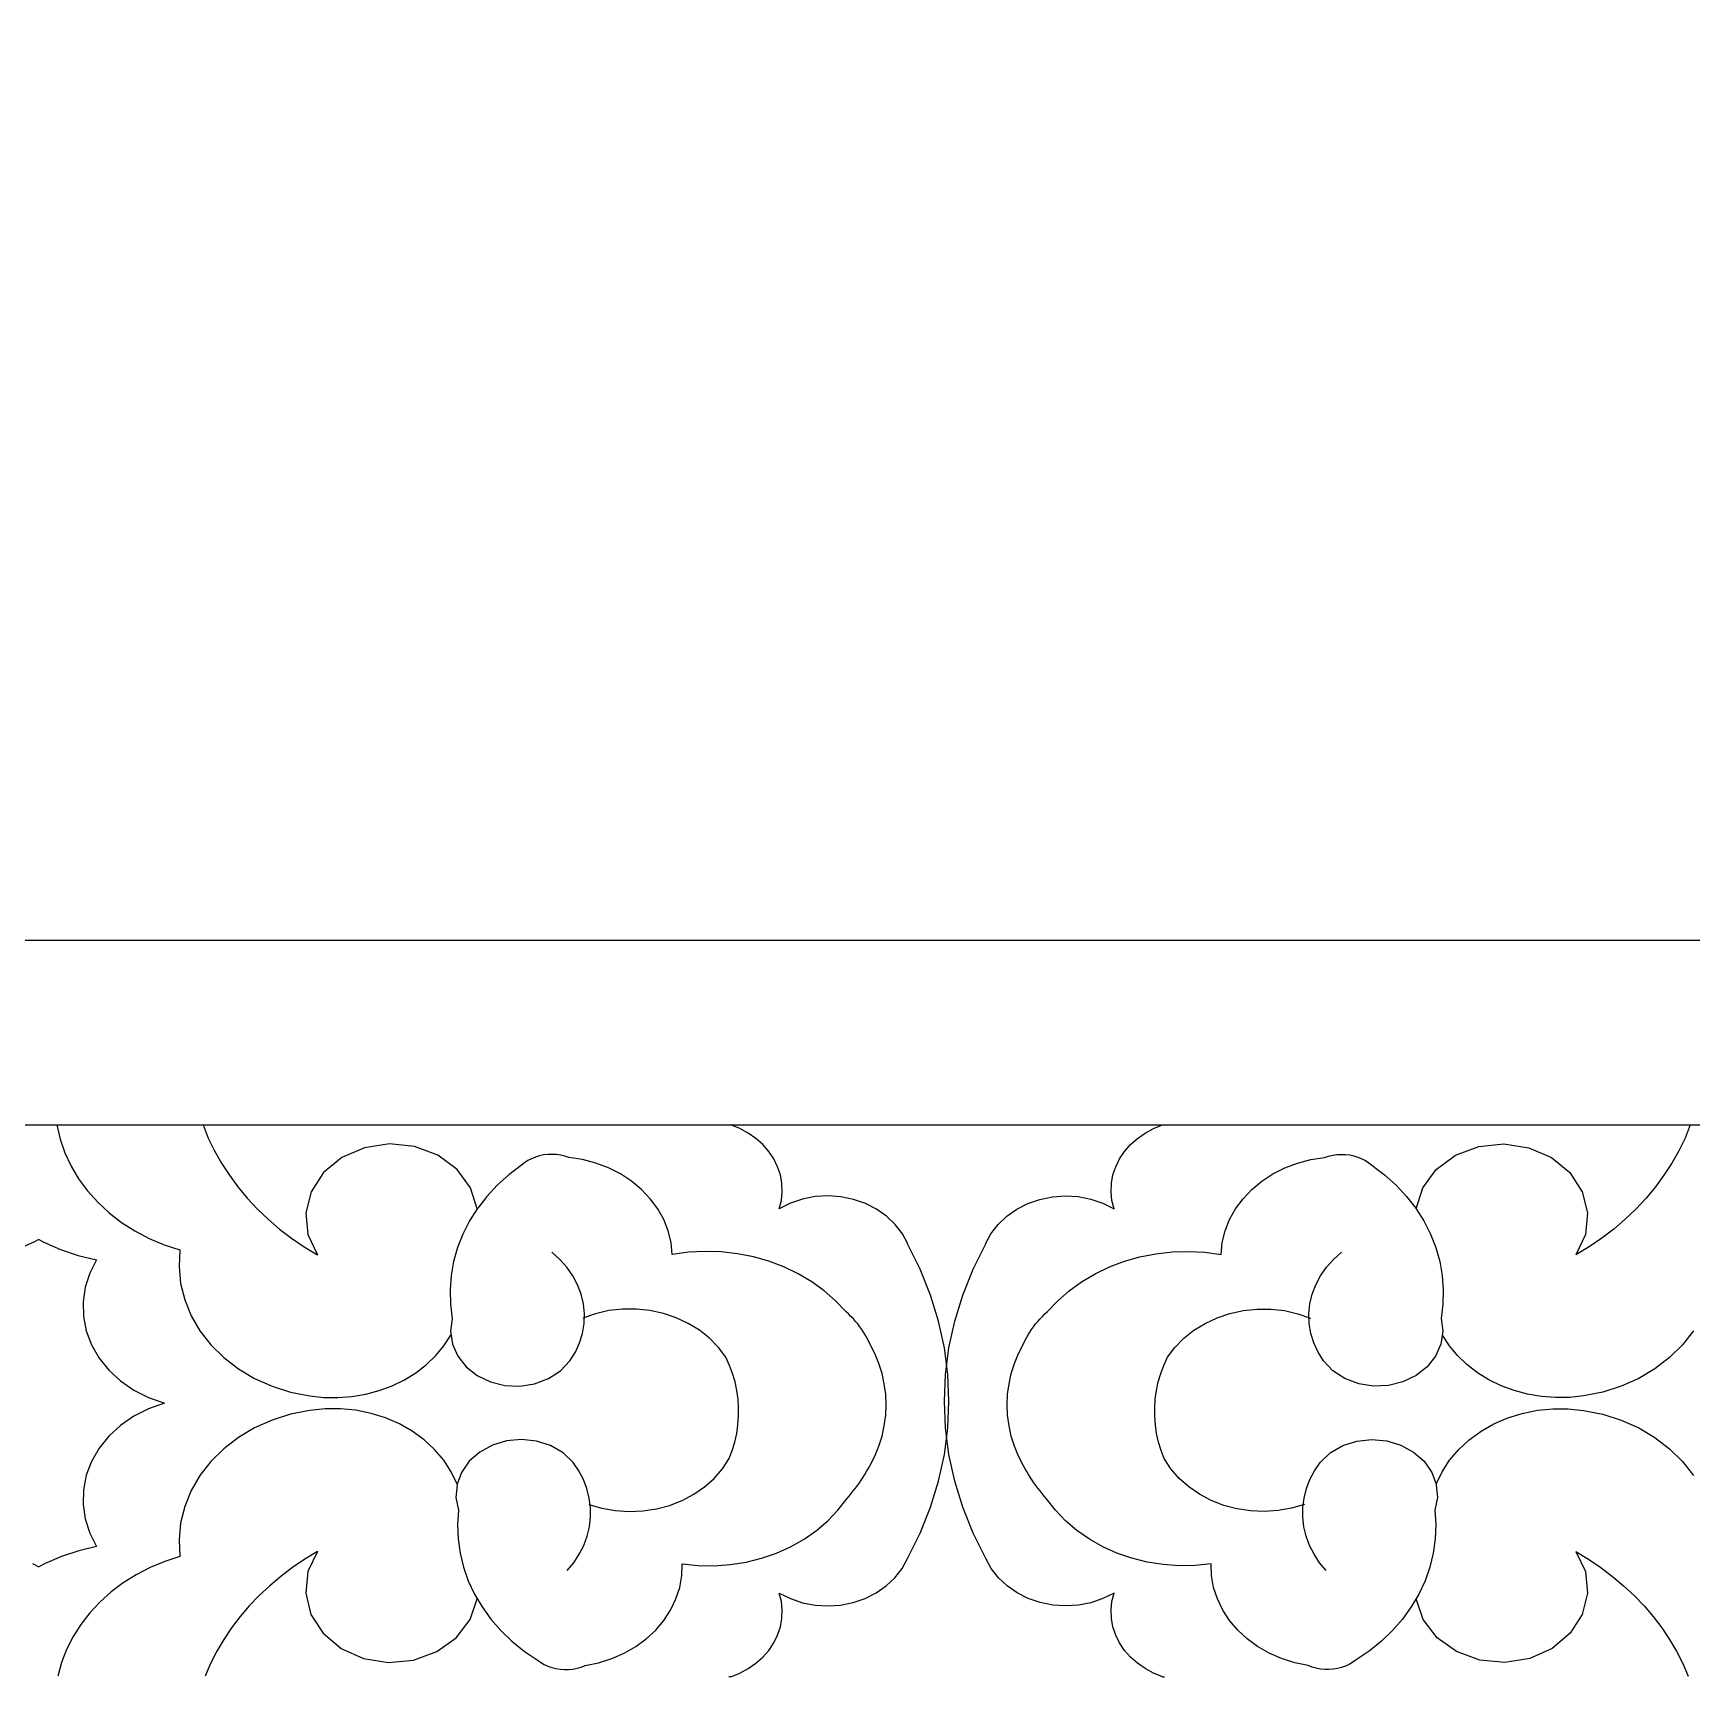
# Model space of a CAD drawing. Extents: x 1188826 to 1909461, y 608442 to 1651179.
# Drawn here: x 1664003.7 to 1664273.5, y 1032543.6 to 1032811.1 of the extents above; entities that cross this region are included whole.
import ezdxf

# ---------------------------------------------------------------- set-up
doc = ezdxf.new("R2010")
doc.units = 0
doc.header["$LTSCALE"] = 1000
doc.header["$MEASUREMENT"] = 0
doc.layers.add('窗', color=4, linetype='Continuous')
doc.layers.add('立面线', color=40, linetype='Continuous')

# ---------------------------------------------------------------- blocks, each defined once
blk = doc.blocks.new('EHYTERHT5EHTER')
at = {"layer": '窗', "ltscale": 3}
blk.add_lwpolyline([(80403.92, -228180.6), (81339.2, -228180.6), (81339.2, -229130.6), (80403.92, -229130.6)], close=True, dxfattribs=at)

msp = doc.modelspace()

# ---------------------------------------------------------------- linework, layer by layer
at = {"layer": '立面线'}
for p, q in [((1669039.81, 1032663.42), (1660727.54, 1032663.42)), ((1660758.89, 1032633.42), (1669008.6, 1032633.42)), ((1664007.58, 1032633.42), (1664008.1, 1032631.14)), ((1664031.36, 1032633.42), (1664032.22, 1032631.3)), ((1664118.67, 1032632.83), (1664117.21, 1032633.42)), ((1664120.04, 1032632.09), (1664118.67, 1032632.83)), ((1664184.59, 1032632.09), (1664185.96, 1032632.83)), ((1664185.96, 1032632.83), (1664187.42, 1032633.42)), ((1664273.27, 1032633.42), (1664272.41, 1032631.3)), ((1664008.1, 1032631.14), (1664008.88, 1032628.9)), ((1664032.22, 1032631.3), (1664033.23, 1032629.23)), ((1664061.67, 1032630.35), (1664057.6, 1032629.73)), ((1664065.77, 1032629.93), (1664061.67, 1032630.35)), ((1664121.29, 1032631.22), (1664120.04, 1032632.09)), ((1664122.42, 1032630.22), (1664121.29, 1032631.22)), ((1664123.39, 1032629.11), (1664122.42, 1032630.22)), ((1664181.24, 1032629.11), (1664182.22, 1032630.22)), ((1664182.22, 1032630.22), (1664183.34, 1032631.22)), ((1664183.34, 1032631.22), (1664184.59, 1032632.09)), ((1664238.86, 1032629.93), (1664242.96, 1032630.35)), ((1664242.96, 1032630.35), (1664247.03, 1032629.73)), ((1664272.41, 1032631.3), (1664271.4, 1032629.23)), ((1664008.88, 1032628.9), (1664009.89, 1032626.74)), ((1664033.23, 1032629.23), (1664034.37, 1032627.2)), ((1664053.92, 1032628.12), (1664050.95, 1032625.67)), ((1664057.6, 1032629.73), (1664053.92, 1032628.12)), ((1664069.55, 1032628.5), (1664065.77, 1032629.93)), ((1664072.68, 1032626.19), (1664069.55, 1032628.5)), ((1664084.2, 1032627.62), (1664083.65, 1032627.26)), ((1664084.79, 1032627.93), (1664084.2, 1032627.62)), ((1664085.42, 1032628.19), (1664084.79, 1032627.93)), ((1664086.08, 1032628.39), (1664085.42, 1032628.19)), ((1664086.75, 1032628.54), (1664086.08, 1032628.39)), ((1664087.44, 1032628.62), (1664086.75, 1032628.54)), ((1664088.14, 1032628.64), (1664087.44, 1032628.62)), ((1664088.83, 1032628.61), (1664088.14, 1032628.64)), ((1664089.52, 1032628.51), (1664088.83, 1032628.61)), ((1664090.19, 1032628.36), (1664089.52, 1032628.51)), ((1664090.84, 1032628.14), (1664090.19, 1032628.36)), ((1664093.07, 1032627.79), (1664090.84, 1032628.14)), ((1664095.23, 1032627.22), (1664093.07, 1032627.79)), ((1664124.19, 1032627.91), (1664123.39, 1032629.11)), ((1664124.82, 1032626.63), (1664124.19, 1032627.91)), ((1664179.81, 1032626.63), (1664180.44, 1032627.91)), ((1664180.44, 1032627.91), (1664181.24, 1032629.11)), ((1664209.4, 1032627.22), (1664211.56, 1032627.79)), ((1664211.56, 1032627.79), (1664213.79, 1032628.14)), ((1664213.79, 1032628.14), (1664214.44, 1032628.36)), ((1664214.44, 1032628.36), (1664215.11, 1032628.51)), ((1664215.11, 1032628.51), (1664215.8, 1032628.61)), ((1664215.8, 1032628.61), (1664216.5, 1032628.64)), ((1664216.5, 1032628.64), (1664217.19, 1032628.62)), ((1664217.19, 1032628.62), (1664217.88, 1032628.54)), ((1664217.88, 1032628.54), (1664218.56, 1032628.39)), ((1664218.56, 1032628.39), (1664219.21, 1032628.19)), ((1664219.21, 1032628.19), (1664219.84, 1032627.93)), ((1664219.84, 1032627.93), (1664220.43, 1032627.62)), ((1664220.43, 1032627.62), (1664220.99, 1032627.26)), ((1664231.96, 1032626.19), (1664235.08, 1032628.5)), ((1664235.08, 1032628.5), (1664238.86, 1032629.93)), ((1664247.03, 1032629.73), (1664250.71, 1032628.12)), ((1664250.71, 1032628.12), (1664253.68, 1032625.67)), ((1664271.4, 1032629.23), (1664270.26, 1032627.2)), ((1664009.89, 1032626.74), (1664011.12, 1032624.66)), ((1664034.37, 1032627.2), (1664035.64, 1032625.24)), ((1664035.64, 1032625.24), (1664037.04, 1032623.34)), ((1664050.95, 1032625.67), (1664048.94, 1032622.57)), ((1664074.88, 1032623.19), (1664072.68, 1032626.19)), ((1664081.1, 1032625.31), (1664079.22, 1032623.62)), ((1664083.14, 1032626.86), (1664081.1, 1032625.31)), ((1664083.65, 1032627.26), (1664083.14, 1032626.86)), ((1664097.31, 1032626.44), (1664095.23, 1032627.22)), ((1664099.25, 1032625.45), (1664097.31, 1032626.44)), ((1664101.05, 1032624.27), (1664099.25, 1032625.45)), ((1664125.27, 1032625.3), (1664124.82, 1032626.63)), ((1664125.52, 1032623.93), (1664125.27, 1032625.3)), ((1664179.11, 1032623.93), (1664179.36, 1032625.3)), ((1664179.36, 1032625.3), (1664179.81, 1032626.63)), ((1664203.58, 1032624.27), (1664205.38, 1032625.45)), ((1664205.38, 1032625.45), (1664207.33, 1032626.44)), ((1664207.33, 1032626.44), (1664209.4, 1032627.22)), ((1664220.99, 1032627.26), (1664221.49, 1032626.86)), ((1664221.49, 1032626.86), (1664223.53, 1032625.31)), ((1664223.53, 1032625.31), (1664225.41, 1032623.62)), ((1664229.75, 1032623.19), (1664231.96, 1032626.19)), ((1664253.68, 1032625.67), (1664255.69, 1032622.57)), ((1664268.99, 1032625.24), (1664267.59, 1032623.34)), ((1664270.26, 1032627.2), (1664268.99, 1032625.24)), ((1664011.12, 1032624.66), (1664012.57, 1032622.69)), ((1664012.57, 1032622.69), (1664014.23, 1032620.85)), ((1664037.04, 1032623.34), (1664038.56, 1032621.51)), ((1664048.94, 1032622.57), (1664048.08, 1032619.11)), ((1664075.97, 1032619.78), (1664074.88, 1032623.19)), ((1664079.22, 1032623.62), (1664077.53, 1032621.8)), ((1664102.68, 1032622.92), (1664101.05, 1032624.27)), ((1664104.11, 1032621.41), (1664102.68, 1032622.92)), ((1664125.43, 1032621.16), (1664125.57, 1032622.54)), ((1664125.57, 1032622.54), (1664125.52, 1032623.93)), ((1664179.06, 1032622.54), (1664179.11, 1032623.93)), ((1664179.2, 1032621.16), (1664179.06, 1032622.54)), ((1664200.53, 1032621.41), (1664201.95, 1032622.92)), ((1664201.95, 1032622.92), (1664203.58, 1032624.27)), ((1664225.41, 1032623.62), (1664227.1, 1032621.8)), ((1664228.66, 1032619.78), (1664229.75, 1032623.19)), ((1664255.69, 1032622.57), (1664256.55, 1032619.11)), ((1664267.59, 1032623.34), (1664266.07, 1032621.51)), ((1664014.23, 1032620.85), (1664016.08, 1032619.14)), ((1664038.56, 1032621.51), (1664040.2, 1032619.75)), ((1664040.2, 1032619.75), (1664041.95, 1032618.08)), ((1664075.97, 1032619.78), (1664074.72, 1032617.82)), ((1664076.03, 1032619.86), (1664075.97, 1032619.78)), ((1664077.53, 1032621.8), (1664076.03, 1032619.86)), ((1664105.32, 1032619.77), (1664104.11, 1032621.41)), ((1664106.29, 1032618.02), (1664105.32, 1032619.77)), ((1664125.09, 1032619.8), (1664125.43, 1032621.16)), ((1664126.91, 1032620.71), (1664125.09, 1032619.8)), ((1664128.87, 1032621.36), (1664126.91, 1032620.71)), ((1664130.93, 1032621.76), (1664128.87, 1032621.36)), ((1664133.02, 1032621.88), (1664130.93, 1032621.76)), ((1664135.12, 1032621.73), (1664133.02, 1032621.88)), ((1664137.17, 1032621.32), (1664135.12, 1032621.73)), ((1664139.12, 1032620.64), (1664137.17, 1032621.32)), ((1664140.92, 1032619.72), (1664139.12, 1032620.64)), ((1664142.55, 1032618.58), (1664140.92, 1032619.72)), ((1664162.08, 1032618.58), (1664163.71, 1032619.72)), ((1664163.71, 1032619.72), (1664165.51, 1032620.64)), ((1664165.51, 1032620.64), (1664167.46, 1032621.32)), ((1664167.46, 1032621.32), (1664169.51, 1032621.73)), ((1664169.51, 1032621.73), (1664171.61, 1032621.88)), ((1664171.61, 1032621.88), (1664173.71, 1032621.76)), ((1664173.71, 1032621.76), (1664175.76, 1032621.36)), ((1664175.76, 1032621.36), (1664177.72, 1032620.71)), ((1664177.72, 1032620.71), (1664179.54, 1032619.8)), ((1664179.54, 1032619.8), (1664179.2, 1032621.16)), ((1664198.34, 1032618.02), (1664199.32, 1032619.77)), ((1664199.32, 1032619.77), (1664200.53, 1032621.41)), ((1664227.1, 1032621.8), (1664228.61, 1032619.86)), ((1664228.61, 1032619.86), (1664228.66, 1032619.78)), ((1664228.66, 1032619.78), (1664229.91, 1032617.82)), ((1664264.43, 1032619.75), (1664262.68, 1032618.08)), ((1664266.07, 1032621.51), (1664264.43, 1032619.75)), ((1664016.08, 1032619.14), (1664018.11, 1032617.58)), ((1664018.11, 1032617.58), (1664020.29, 1032616.19)), ((1664041.95, 1032618.08), (1664043.81, 1032616.49)), ((1664048.08, 1032619.11), (1664048.43, 1032615.59)), ((1664074.72, 1032617.82), (1664073.63, 1032615.68)), ((1664107.02, 1032616.18), (1664106.29, 1032618.02)), ((1664143.95, 1032617.23), (1664142.55, 1032618.58)), ((1664145.11, 1032615.73), (1664143.95, 1032617.23)), ((1664159.52, 1032615.73), (1664160.68, 1032617.23)), ((1664160.68, 1032617.23), (1664162.08, 1032618.58)), ((1664197.61, 1032616.18), (1664198.34, 1032618.02)), ((1664229.91, 1032617.82), (1664231, 1032615.68)), ((1664256.55, 1032619.11), (1664256.2, 1032615.59)), ((1664262.68, 1032618.08), (1664260.82, 1032616.49)), ((1664003.84, 1032614.35), (1664001.1, 1032613.15)), ((1664004.65, 1032614.79), (1664003.84, 1032614.35)), ((1664004.65, 1032614.79), (1664005.45, 1032614.35)), ((1664005.45, 1032614.35), (1664008.2, 1032613.15)), ((1664020.29, 1032616.19), (1664022.61, 1032614.97)), ((1664022.61, 1032614.97), (1664025.05, 1032613.94)), ((1664025.05, 1032613.94), (1664027.6, 1032613.11)), ((1664043.81, 1032616.49), (1664045.77, 1032615)), ((1664045.77, 1032615), (1664047.82, 1032613.6)), ((1664048.43, 1032615.59), (1664049.97, 1032612.3)), ((1664073.63, 1032615.68), (1664072.76, 1032613.47)), ((1664107.49, 1032614.28), (1664107.02, 1032616.18)), ((1664107.69, 1032612.35), (1664107.49, 1032614.28)), ((1664145.98, 1032614.09), (1664145.11, 1032615.73)), ((1664147.99, 1032609.95), (1664145.94, 1032614.09)), ((1664156.64, 1032609.95), (1664158.69, 1032614.09)), ((1664158.65, 1032614.09), (1664159.52, 1032615.73)), ((1664196.94, 1032612.35), (1664197.14, 1032614.28)), ((1664197.14, 1032614.28), (1664197.61, 1032616.18)), ((1664231, 1032615.68), (1664231.87, 1032613.47)), ((1664256.2, 1032615.59), (1664254.66, 1032612.3)), ((1664258.86, 1032615), (1664256.81, 1032613.6)), ((1664260.82, 1032616.49), (1664258.86, 1032615)), ((1664008.2, 1032613.15), (1664011.07, 1032612.19)), ((1664011.07, 1032612.19), (1664014.05, 1032611.49)), ((1664014.05, 1032611.49), (1664012.92, 1032609.31)), ((1664027.6, 1032613.11), (1664027.46, 1032610.38)), ((1664047.82, 1032613.6), (1664049.97, 1032612.3)), ((1664072.76, 1032613.47), (1664072.12, 1032611.21)), ((1664089.39, 1032611.56), (1664088.09, 1032612.72)), ((1664090.53, 1032610.28), (1664089.39, 1032611.56)), ((1664110.32, 1032612.7), (1664107.69, 1032612.35)), ((1664112.98, 1032612.84), (1664110.32, 1032612.7)), ((1664115.64, 1032612.76), (1664112.98, 1032612.84)), ((1664118.28, 1032612.47), (1664115.64, 1032612.76)), ((1664120.88, 1032611.96), (1664118.28, 1032612.47)), ((1664123.41, 1032611.25), (1664120.88, 1032611.96)), ((1664125.84, 1032610.33), (1664123.41, 1032611.25)), ((1664178.79, 1032610.33), (1664181.22, 1032611.25)), ((1664181.22, 1032611.25), (1664183.75, 1032611.96)), ((1664183.75, 1032611.96), (1664186.35, 1032612.47)), ((1664186.35, 1032612.47), (1664188.99, 1032612.76)), ((1664188.99, 1032612.76), (1664191.65, 1032612.84)), ((1664191.65, 1032612.84), (1664194.31, 1032612.7)), ((1664194.31, 1032612.7), (1664196.94, 1032612.35)), ((1664214.1, 1032610.28), (1664215.24, 1032611.56)), ((1664215.24, 1032611.56), (1664216.54, 1032612.72)), ((1664231.87, 1032613.47), (1664232.51, 1032611.21)), ((1664256.81, 1032613.6), (1664254.66, 1032612.3)), ((1664012.92, 1032609.31), (1664012.18, 1032607.01)), ((1664027.46, 1032610.38), (1664027.72, 1032607.64)), ((1664071.71, 1032608.91), (1664071.54, 1032606.58)), ((1664072.12, 1032611.21), (1664071.71, 1032608.91)), ((1664091.5, 1032608.9), (1664090.53, 1032610.28)), ((1664092.28, 1032607.43), (1664091.5, 1032608.9)), ((1664128.17, 1032609.22), (1664125.84, 1032610.33)), ((1664130.36, 1032607.92), (1664128.17, 1032609.22)), ((1664149.67, 1032605.75), (1664147.99, 1032609.95)), ((1664154.96, 1032605.75), (1664156.64, 1032609.95)), ((1664174.27, 1032607.92), (1664176.46, 1032609.22)), ((1664176.46, 1032609.22), (1664178.79, 1032610.33)), ((1664212.36, 1032607.43), (1664213.13, 1032608.9)), ((1664213.13, 1032608.9), (1664214.1, 1032610.28)), ((1664232.51, 1032611.21), (1664232.92, 1032608.91)), ((1664232.92, 1032608.91), (1664233.1, 1032606.58)), ((1664012.18, 1032607.01), (1664011.84, 1032604.64)), ((1664027.72, 1032607.64), (1664028.39, 1032604.96)), ((1664071.54, 1032606.58), (1664071.6, 1032604.25)), ((1664092.85, 1032605.9), (1664092.28, 1032607.43)), ((1664093.22, 1032604.32), (1664092.85, 1032605.9)), ((1664132.4, 1032606.46), (1664130.36, 1032607.92)), ((1664134.26, 1032604.83), (1664132.4, 1032606.46)), ((1664170.37, 1032604.83), (1664172.23, 1032606.46)), ((1664172.23, 1032606.46), (1664174.27, 1032607.92)), ((1664211.41, 1032604.32), (1664211.78, 1032605.9)), ((1664211.78, 1032605.9), (1664212.36, 1032607.43)), ((1664233.1, 1032606.58), (1664233.03, 1032604.25)), ((1664011.84, 1032604.64), (1664011.9, 1032602.25)), ((1664028.39, 1032604.96), (1664029.44, 1032602.37)), ((1664071.6, 1032604.25), (1664071.89, 1032601.94)), ((1664093.38, 1032602.72), (1664093.22, 1032604.32)), ((1664097.37, 1032603.21), (1664095.2, 1032602.72)), ((1664099.59, 1032603.46), (1664097.37, 1032603.21)), ((1664101.84, 1032603.46), (1664099.59, 1032603.46)), ((1664104.06, 1032603.23), (1664101.84, 1032603.46)), ((1664106.24, 1032602.76), (1664104.06, 1032603.23)), ((1664135.94, 1032603.06), (1664134.26, 1032604.83)), ((1664150.99, 1032601.48), (1664149.67, 1032605.75)), ((1664153.64, 1032601.48), (1664154.96, 1032605.75)), ((1664168.69, 1032603.06), (1664170.37, 1032604.83)), ((1664198.4, 1032602.76), (1664200.57, 1032603.23)), ((1664200.57, 1032603.23), (1664202.8, 1032603.46)), ((1664202.8, 1032603.46), (1664205.04, 1032603.46)), ((1664205.04, 1032603.46), (1664207.26, 1032603.21)), ((1664207.26, 1032603.21), (1664209.43, 1032602.72)), ((1664211.25, 1032602.72), (1664211.41, 1032604.32)), ((1664233.03, 1032604.25), (1664232.74, 1032601.94)), ((1664011.9, 1032602.25), (1664012.36, 1032599.9)), ((1664029.44, 1032602.37), (1664030.86, 1032599.92)), ((1664071.89, 1032601.94), (1664071.63, 1032599.85)), ((1664093.07, 1032599.51), (1664093.33, 1032601.11)), ((1664095.2, 1032602.72), (1664093.12, 1032602.01)), ((1664093.33, 1032601.11), (1664093.38, 1032602.72)), ((1664108.32, 1032602.06), (1664106.24, 1032602.76)), ((1664110.29, 1032601.14), (1664108.32, 1032602.06)), ((1664112.11, 1032600.02), (1664110.29, 1032601.14)), ((1664136.36, 1032602.68), (1664135.94, 1032603.06)), ((1664136.75, 1032602.28), (1664136.36, 1032602.68)), ((1664137.14, 1032601.88), (1664136.75, 1032602.28)), ((1664137.5, 1032601.46), (1664137.14, 1032601.88)), ((1664137.85, 1032601.04), (1664137.5, 1032601.46)), ((1664138.19, 1032600.6), (1664137.85, 1032601.04)), ((1664138.5, 1032600.16), (1664138.19, 1032600.6)), ((1664151.94, 1032597.17), (1664150.99, 1032601.48)), ((1664152.69, 1032597.17), (1664153.64, 1032601.48)), ((1664166.13, 1032600.16), (1664166.45, 1032600.6)), ((1664166.45, 1032600.6), (1664166.78, 1032601.04)), ((1664166.78, 1032601.04), (1664167.13, 1032601.46)), ((1664167.13, 1032601.46), (1664167.5, 1032601.88)), ((1664167.5, 1032601.88), (1664167.88, 1032602.28)), ((1664167.88, 1032602.28), (1664168.28, 1032602.68)), ((1664168.28, 1032602.68), (1664168.69, 1032603.06)), ((1664192.52, 1032600.02), (1664194.34, 1032601.14)), ((1664194.34, 1032601.14), (1664196.31, 1032602.06)), ((1664196.31, 1032602.06), (1664198.4, 1032602.76)), ((1664209.43, 1032602.72), (1664211.51, 1032602.01)), ((1664211.3, 1032601.11), (1664211.25, 1032602.72)), ((1664211.56, 1032599.51), (1664211.3, 1032601.11)), ((1664232.74, 1032601.94), (1664233, 1032599.85)), ((1664012.36, 1032599.9), (1664013.22, 1032597.63)), ((1664030.86, 1032599.92), (1664032.64, 1032597.64)), ((1664070.54, 1032597.51), (1664071.66, 1032599.22)), ((1664071.63, 1032599.85), (1664071.94, 1032597.77)), ((1664071.94, 1032597.77), (1664072.8, 1032595.81)), ((1664091.92, 1032596.45), (1664092.59, 1032597.96)), ((1664092.59, 1032597.96), (1664093.07, 1032599.51)), ((1664113.76, 1032598.72), (1664112.11, 1032600.02)), ((1664115.19, 1032597.24), (1664113.76, 1032598.72)), ((1664138.8, 1032599.71), (1664138.5, 1032600.16)), ((1664139.08, 1032599.25), (1664138.8, 1032599.71)), ((1664139.35, 1032598.78), (1664139.08, 1032599.25)), ((1664139.59, 1032598.3), (1664139.35, 1032598.78)), ((1664139.82, 1032597.82), (1664139.59, 1032598.3)), ((1664140.62, 1032596.25), (1664139.82, 1032597.82)), ((1664164.01, 1032596.25), (1664164.81, 1032597.82)), ((1664164.81, 1032597.82), (1664165.04, 1032598.3)), ((1664165.04, 1032598.3), (1664165.28, 1032598.78)), ((1664165.28, 1032598.78), (1664165.55, 1032599.25)), ((1664165.55, 1032599.25), (1664165.83, 1032599.71)), ((1664165.83, 1032599.71), (1664166.13, 1032600.16)), ((1664189.44, 1032597.24), (1664190.87, 1032598.72)), ((1664190.87, 1032598.72), (1664192.52, 1032600.02)), ((1664212.04, 1032597.96), (1664211.56, 1032599.51)), ((1664212.72, 1032596.45), (1664212.04, 1032597.96)), ((1664232.69, 1032597.77), (1664231.83, 1032595.81)), ((1664233, 1032599.85), (1664232.69, 1032597.77)), ((1664234.09, 1032597.51), (1664232.97, 1032599.22)), ((1664273.77, 1032599.92), (1664271.99, 1032597.64)), ((1664013.22, 1032597.63), (1664014.45, 1032595.49)), ((1664014.45, 1032595.49), (1664016.03, 1032593.52)), ((1664032.64, 1032597.64), (1664034.73, 1032595.57)), ((1664034.73, 1032595.57), (1664037.11, 1032593.74)), ((1664067.68, 1032594.44), (1664069.2, 1032595.91)), ((1664069.2, 1032595.91), (1664070.54, 1032597.51)), ((1664072.8, 1032595.81), (1664074.16, 1032594.07)), ((1664091.04, 1032595.03), (1664091.92, 1032596.45)), ((1664116.41, 1032595.63), (1664115.19, 1032597.24)), ((1664117, 1032594.31), (1664116.41, 1032595.63)), ((1664141.28, 1032594.63), (1664140.62, 1032596.25)), ((1664152.5, 1032592.83), (1664151.94, 1032597.17)), ((1664152.13, 1032592.83), (1664152.69, 1032597.17)), ((1664163.35, 1032594.63), (1664164.01, 1032596.25)), ((1664187.63, 1032594.31), (1664188.22, 1032595.63)), ((1664188.22, 1032595.63), (1664189.44, 1032597.24)), ((1664213.59, 1032595.03), (1664212.72, 1032596.45)), ((1664231.83, 1032595.81), (1664230.47, 1032594.07)), ((1664235.43, 1032595.91), (1664234.09, 1032597.51)), ((1664236.95, 1032594.44), (1664235.43, 1032595.91)), ((1664269.9, 1032595.57), (1664267.52, 1032593.74)), ((1664271.99, 1032597.64), (1664269.9, 1032595.57)), ((1664016.03, 1032593.52), (1664017.92, 1032591.77)), ((1664037.11, 1032593.74), (1664039.75, 1032592.18)), ((1664064.11, 1032591.97), (1664065.97, 1032593.12)), ((1664065.97, 1032593.12), (1664067.68, 1032594.44)), ((1664074.16, 1032594.07), (1664075.96, 1032592.64)), ((1664075.96, 1032592.64), (1664078.09, 1032591.61)), ((1664087.53, 1032592.15), (1664089.48, 1032593.41)), ((1664089.48, 1032593.41), (1664091.04, 1032595.03)), ((1664117.49, 1032592.97), (1664117, 1032594.31)), ((1664117.89, 1032591.61), (1664117.49, 1032592.97)), ((1664141.8, 1032592.98), (1664141.28, 1032594.63)), ((1664142.17, 1032591.3), (1664141.8, 1032592.98)), ((1664151.94, 1032588.48), (1664152.13, 1032592.83)), ((1664152.69, 1032588.48), (1664152.5, 1032592.83)), ((1664162.46, 1032591.3), (1664162.83, 1032592.98)), ((1664162.83, 1032592.98), (1664163.35, 1032594.63)), ((1664186.74, 1032591.61), (1664187.14, 1032592.97)), ((1664187.14, 1032592.97), (1664187.63, 1032594.31)), ((1664215.15, 1032593.41), (1664213.59, 1032595.03)), ((1664217.1, 1032592.15), (1664215.15, 1032593.41)), ((1664228.67, 1032592.64), (1664226.54, 1032591.61)), ((1664230.47, 1032594.07), (1664228.67, 1032592.64)), ((1664238.66, 1032593.12), (1664236.95, 1032594.44)), ((1664240.52, 1032591.97), (1664238.66, 1032593.12)), ((1664267.52, 1032593.74), (1664264.89, 1032592.18)), ((1664017.92, 1032591.77), (1664020.09, 1032590.27)), ((1664020.09, 1032590.27), (1664022.49, 1032589.06)), ((1664039.75, 1032592.18), (1664042.58, 1032590.91)), ((1664042.58, 1032590.91), (1664045.59, 1032589.96)), ((1664045.59, 1032589.96), (1664048.71, 1032589.35)), ((1664057.82, 1032589.61), (1664060.01, 1032590.2)), ((1664060.01, 1032590.2), (1664062.12, 1032590.99)), ((1664062.12, 1032590.99), (1664064.11, 1032591.97)), ((1664078.09, 1032591.61), (1664080.44, 1032591.02)), ((1664080.44, 1032591.02), (1664082.88, 1032590.92)), ((1664082.88, 1032590.92), (1664085.29, 1032591.3)), ((1664085.29, 1032591.3), (1664087.53, 1032592.15)), ((1664118.18, 1032590.22), (1664117.89, 1032591.61)), ((1664118.38, 1032588.83), (1664118.18, 1032590.22)), ((1664142.4, 1032589.6), (1664142.17, 1032591.3)), ((1664162.23, 1032589.6), (1664162.46, 1032591.3)), ((1664186.25, 1032588.83), (1664186.45, 1032590.22)), ((1664186.45, 1032590.22), (1664186.74, 1032591.61)), ((1664219.34, 1032591.3), (1664217.1, 1032592.15)), ((1664221.75, 1032590.92), (1664219.34, 1032591.3)), ((1664224.19, 1032591.02), (1664221.75, 1032590.92)), ((1664226.54, 1032591.61), (1664224.19, 1032591.02)), ((1664242.51, 1032590.99), (1664240.52, 1032591.97)), ((1664244.62, 1032590.2), (1664242.51, 1032590.99)), ((1664246.81, 1032589.61), (1664244.62, 1032590.2)), ((1664259.04, 1032589.96), (1664255.92, 1032589.35)), ((1664262.05, 1032590.91), (1664259.04, 1032589.96)), ((1664264.89, 1032592.18), (1664262.05, 1032590.91)), ((1664022.49, 1032587.26), (1664020.09, 1032586.04)), ((1664022.49, 1032589.06), (1664025.07, 1032588.16)), ((1664025.07, 1032588.16), (1664022.49, 1032587.26)), ((1664048.71, 1032586.97), (1664045.59, 1032586.35)), ((1664048.71, 1032589.35), (1664050.98, 1032589.1)), ((1664051.21, 1032587.23), (1664048.71, 1032586.97)), ((1664050.98, 1032589.1), (1664053.28, 1032589.06)), ((1664053.73, 1032587.24), (1664051.21, 1032587.23)), ((1664053.28, 1032589.06), (1664055.57, 1032589.23)), ((1664056.23, 1032587), (1664053.73, 1032587.24)), ((1664055.57, 1032589.23), (1664057.82, 1032589.61)), ((1664058.68, 1032586.5), (1664056.23, 1032587)), ((1664118.48, 1032587.42), (1664118.38, 1032588.83)), ((1664118.47, 1032586.02), (1664118.48, 1032587.42)), ((1664142.47, 1032587.89), (1664142.4, 1032589.6)), ((1664142.4, 1032586.18), (1664142.47, 1032587.89)), ((1664152.13, 1032584.12), (1664151.94, 1032588.48)), ((1664152.5, 1032584.12), (1664152.69, 1032588.48)), ((1664162.16, 1032587.89), (1664162.23, 1032589.6)), ((1664162.23, 1032586.18), (1664162.16, 1032587.89)), ((1664186.15, 1032587.42), (1664186.25, 1032588.83)), ((1664186.16, 1032586.02), (1664186.15, 1032587.42)), ((1664245.95, 1032586.5), (1664248.4, 1032587)), ((1664249.06, 1032589.23), (1664246.81, 1032589.61)), ((1664248.4, 1032587), (1664250.9, 1032587.24)), ((1664251.35, 1032589.06), (1664249.06, 1032589.23)), ((1664250.9, 1032587.24), (1664253.42, 1032587.23)), ((1664253.65, 1032589.1), (1664251.35, 1032589.06)), ((1664253.42, 1032587.23), (1664255.92, 1032586.97)), ((1664255.92, 1032589.35), (1664253.65, 1032589.1)), ((1664255.92, 1032586.97), (1664259.04, 1032586.35)), ((1664017.92, 1032584.55), (1664016.03, 1032582.8)), ((1664020.09, 1032586.04), (1664017.92, 1032584.55)), ((1664042.58, 1032585.4), (1664039.75, 1032584.14)), ((1664045.59, 1032586.35), (1664042.58, 1032585.4)), ((1664061.05, 1032585.76), (1664058.68, 1032586.5)), ((1664063.3, 1032584.78), (1664061.05, 1032585.76)), ((1664065.39, 1032583.58), (1664063.3, 1032584.78)), ((1664118.16, 1032583.22), (1664118.36, 1032584.61)), ((1664118.36, 1032584.61), (1664118.47, 1032586.02)), ((1664141.8, 1032582.8), (1664142.17, 1032584.48)), ((1664142.17, 1032584.48), (1664142.4, 1032586.18)), ((1664162.46, 1032584.48), (1664162.23, 1032586.18)), ((1664162.83, 1032582.8), (1664162.46, 1032584.48)), ((1664186.27, 1032584.61), (1664186.16, 1032586.02)), ((1664186.47, 1032583.22), (1664186.27, 1032584.61)), ((1664239.24, 1032583.58), (1664241.34, 1032584.78)), ((1664241.34, 1032584.78), (1664243.58, 1032585.76)), ((1664243.58, 1032585.76), (1664245.95, 1032586.5)), ((1664259.04, 1032586.35), (1664262.05, 1032585.4)), ((1664262.05, 1032585.4), (1664264.89, 1032584.14)), ((1664016.03, 1032582.8), (1664014.45, 1032580.83)), ((1664037.11, 1032582.58), (1664034.73, 1032580.75)), ((1664039.75, 1032584.14), (1664037.11, 1032582.58)), ((1664067.31, 1032582.18), (1664065.39, 1032583.58)), ((1664069.02, 1032580.6), (1664067.31, 1032582.18)), ((1664080.73, 1032582.03), (1664078.42, 1032581.34)), ((1664083.16, 1032582.25), (1664080.73, 1032582.03)), ((1664085.59, 1032581.98), (1664083.16, 1032582.25)), ((1664087.88, 1032581.25), (1664085.59, 1032581.98)), ((1664117.44, 1032580.47), (1664117.85, 1032581.83)), ((1664117.85, 1032581.83), (1664118.16, 1032583.22)), ((1664141.28, 1032581.14), (1664141.8, 1032582.8)), ((1664151.94, 1032579.78), (1664152.5, 1032584.12)), ((1664152.69, 1032579.78), (1664152.13, 1032584.12)), ((1664163.35, 1032581.14), (1664162.83, 1032582.8)), ((1664186.78, 1032581.83), (1664186.47, 1032583.22)), ((1664187.19, 1032580.47), (1664186.78, 1032581.83)), ((1664216.75, 1032581.25), (1664219.04, 1032581.98)), ((1664219.04, 1032581.98), (1664221.47, 1032582.25)), ((1664221.47, 1032582.25), (1664223.9, 1032582.03)), ((1664223.9, 1032582.03), (1664226.21, 1032581.34)), ((1664235.61, 1032580.6), (1664237.32, 1032582.18)), ((1664237.32, 1032582.18), (1664239.24, 1032583.58)), ((1664264.89, 1032584.14), (1664267.52, 1032582.58)), ((1664267.52, 1032582.58), (1664269.9, 1032580.75)), ((1664014.45, 1032580.83), (1664013.22, 1032578.69)), ((1664034.73, 1032580.75), (1664032.64, 1032578.68)), ((1664070.5, 1032578.86), (1664069.02, 1032580.6)), ((1664071.73, 1032576.97), (1664070.5, 1032578.86)), ((1664076.36, 1032580.21), (1664074.66, 1032578.7)), ((1664078.42, 1032581.34), (1664076.36, 1032580.21)), ((1664089.91, 1032580.07), (1664087.88, 1032581.25)), ((1664091.58, 1032578.53), (1664089.91, 1032580.07)), ((1664115.83, 1032577.46), (1664116.94, 1032579.13)), ((1664116.94, 1032579.13), (1664117.44, 1032580.47)), ((1664139.82, 1032577.96), (1664140.62, 1032579.53)), ((1664140.62, 1032579.53), (1664141.28, 1032581.14)), ((1664150.99, 1032575.48), (1664151.94, 1032579.78)), ((1664153.64, 1032575.48), (1664152.69, 1032579.78)), ((1664164.01, 1032579.53), (1664163.35, 1032581.14)), ((1664164.81, 1032577.96), (1664164.01, 1032579.53)), ((1664187.69, 1032579.13), (1664187.19, 1032580.47)), ((1664188.8, 1032577.46), (1664187.69, 1032579.13)), ((1664213.06, 1032578.53), (1664214.72, 1032580.07)), ((1664214.72, 1032580.07), (1664216.75, 1032581.25)), ((1664226.21, 1032581.34), (1664228.27, 1032580.21)), ((1664228.27, 1032580.21), (1664229.98, 1032578.7)), ((1664232.9, 1032576.97), (1664234.13, 1032578.86)), ((1664234.13, 1032578.86), (1664235.61, 1032580.6)), ((1664269.9, 1032580.75), (1664271.99, 1032578.68)), ((1664012.36, 1032576.42), (1664011.9, 1032574.06)), ((1664013.22, 1032578.69), (1664012.36, 1032576.42)), ((1664030.86, 1032576.4), (1664029.44, 1032573.94)), ((1664032.64, 1032578.68), (1664030.86, 1032576.4)), ((1664072.69, 1032574.98), (1664071.73, 1032576.97)), ((1664073.41, 1032576.89), (1664072.69, 1032574.98)), ((1664074.66, 1032578.7), (1664073.41, 1032576.89)), ((1664092.48, 1032577.17), (1664091.58, 1032578.53)), ((1664093.23, 1032575.74), (1664092.48, 1032577.17)), ((1664114.49, 1032575.92), (1664115.83, 1032577.46)), ((1664138.71, 1032576.1), (1664139, 1032576.56)), ((1664139, 1032576.56), (1664139.28, 1032577.02)), ((1664139.28, 1032577.02), (1664139.56, 1032577.49)), ((1664139.56, 1032577.49), (1664139.82, 1032577.96)), ((1664165.07, 1032577.49), (1664164.81, 1032577.96)), ((1664165.35, 1032577.02), (1664165.07, 1032577.49)), ((1664165.63, 1032576.56), (1664165.35, 1032577.02)), ((1664165.92, 1032576.1), (1664165.63, 1032576.56)), ((1664190.14, 1032575.92), (1664188.8, 1032577.46)), ((1664211.41, 1032575.74), (1664212.15, 1032577.17)), ((1664212.15, 1032577.17), (1664213.06, 1032578.53)), ((1664229.98, 1032578.7), (1664231.23, 1032576.89)), ((1664231.23, 1032576.89), (1664231.94, 1032574.98)), ((1664231.94, 1032574.98), (1664232.9, 1032576.97)), ((1664271.99, 1032578.68), (1664273.77, 1032576.4)), ((1664011.9, 1032574.06), (1664011.84, 1032571.68)), ((1664029.44, 1032573.94), (1664028.39, 1032571.35)), ((1664072.67, 1032574.89), (1664072.5, 1032572.8)), ((1664072.69, 1032574.98), (1664072.67, 1032574.89)), ((1664093.79, 1032574.25), (1664093.23, 1032575.74)), ((1664094.17, 1032572.72), (1664093.79, 1032574.25)), ((1664111.19, 1032573.33), (1664112.93, 1032574.54)), ((1664112.93, 1032574.54), (1664114.49, 1032575.92)), ((1664136.79, 1032573.44), (1664137.13, 1032573.87)), ((1664137.13, 1032573.87), (1664137.46, 1032574.31)), ((1664137.46, 1032574.31), (1664137.79, 1032574.75)), ((1664137.79, 1032574.75), (1664138.11, 1032575.2)), ((1664138.11, 1032575.2), (1664138.41, 1032575.65)), ((1664138.41, 1032575.65), (1664138.71, 1032576.1)), ((1664149.67, 1032571.21), (1664150.99, 1032575.48)), ((1664154.96, 1032571.21), (1664153.64, 1032575.48)), ((1664166.22, 1032575.65), (1664165.92, 1032576.1)), ((1664166.52, 1032575.2), (1664166.22, 1032575.65)), ((1664166.84, 1032574.75), (1664166.52, 1032575.2)), ((1664167.17, 1032574.31), (1664166.84, 1032574.75)), ((1664167.5, 1032573.87), (1664167.17, 1032574.31)), ((1664167.84, 1032573.44), (1664167.5, 1032573.87)), ((1664191.7, 1032574.54), (1664190.14, 1032575.92)), ((1664193.44, 1032573.33), (1664191.7, 1032574.54)), ((1664210.46, 1032572.72), (1664210.84, 1032574.25)), ((1664210.84, 1032574.25), (1664211.41, 1032575.74)), ((1664231.94, 1032574.98), (1664231.96, 1032574.89)), ((1664231.96, 1032574.89), (1664232.13, 1032572.8)), ((1664011.84, 1032571.68), (1664012.18, 1032569.31)), ((1664028.39, 1032571.35), (1664027.72, 1032568.67)), ((1664072.5, 1032572.8), (1664072.9, 1032570.73)), ((1664094.09, 1032571.66), (1664096.22, 1032571.05)), ((1664094.37, 1032571.16), (1664094.17, 1032572.72)), ((1664094.38, 1032569.6), (1664094.37, 1032571.16)), ((1664096.22, 1032571.05), (1664098.42, 1032570.67)), ((1664102.89, 1032570.62), (1664105.1, 1032570.96)), ((1664105.1, 1032570.96), (1664107.24, 1032571.53)), ((1664107.24, 1032571.53), (1664109.28, 1032572.33)), ((1664109.28, 1032572.33), (1664111.19, 1032573.33)), ((1664134.63, 1032570.73), (1664136.08, 1032572.59)), ((1664136.08, 1032572.59), (1664136.44, 1032573.01)), ((1664136.44, 1032573.01), (1664136.79, 1032573.44)), ((1664147.99, 1032567), (1664149.67, 1032571.21)), ((1664156.64, 1032567), (1664154.96, 1032571.21)), ((1664168.2, 1032573.01), (1664167.84, 1032573.44)), ((1664168.55, 1032572.59), (1664168.2, 1032573.01)), ((1664170, 1032570.73), (1664168.55, 1032572.59)), ((1664195.35, 1032572.33), (1664193.44, 1032573.33)), ((1664197.39, 1032571.53), (1664195.35, 1032572.33)), ((1664199.53, 1032570.96), (1664197.39, 1032571.53)), ((1664201.74, 1032570.62), (1664199.53, 1032570.96)), ((1664208.41, 1032571.05), (1664206.21, 1032570.67)), ((1664210.54, 1032571.66), (1664208.41, 1032571.05)), ((1664210.25, 1032569.6), (1664210.26, 1032571.16)), ((1664210.26, 1032571.16), (1664210.46, 1032572.72)), ((1664232.13, 1032572.8), (1664231.73, 1032570.73)), ((1664012.18, 1032569.31), (1664012.92, 1032567.01)), ((1664027.72, 1032568.67), (1664027.46, 1032565.94)), ((1664072.9, 1032570.73), (1664072.75, 1032568.41)), ((1664072.75, 1032568.41), (1664072.84, 1032566.08)), ((1664094.2, 1032568.04), (1664094.38, 1032569.6)), ((1664098.42, 1032570.67), (1664100.65, 1032570.52)), ((1664100.65, 1032570.52), (1664102.89, 1032570.62)), ((1664131.13, 1032567.42), (1664132.98, 1032569)), ((1664132.98, 1032569), (1664134.63, 1032570.73)), ((1664171.65, 1032569), (1664170, 1032570.73)), ((1664173.5, 1032567.42), (1664171.65, 1032569)), ((1664203.98, 1032570.52), (1664201.74, 1032570.62)), ((1664206.21, 1032570.67), (1664203.98, 1032570.52)), ((1664210.43, 1032568.04), (1664210.25, 1032569.6)), ((1664231.73, 1032570.73), (1664231.88, 1032568.41)), ((1664231.88, 1032568.41), (1664231.79, 1032566.08)), ((1664012.92, 1032567.01), (1664014.05, 1032564.82)), ((1664027.46, 1032565.94), (1664027.6, 1032563.2)), ((1664072.84, 1032566.08), (1664073.16, 1032563.77)), ((1664093.29, 1032565.01), (1664093.83, 1032566.5)), ((1664093.83, 1032566.5), (1664094.2, 1032568.04)), ((1664126.93, 1032564.78), (1664129.11, 1032566.01)), ((1664129.11, 1032566.01), (1664131.13, 1032567.42)), ((1664145.94, 1032562.87), (1664147.99, 1032567)), ((1664158.69, 1032562.87), (1664156.64, 1032567)), ((1664175.53, 1032566.01), (1664173.5, 1032567.42)), ((1664177.7, 1032564.78), (1664175.53, 1032566.01)), ((1664210.8, 1032566.5), (1664210.43, 1032568.04)), ((1664211.35, 1032565.01), (1664210.8, 1032566.5)), ((1664231.79, 1032566.08), (1664231.47, 1032563.77)), ((1664008.36, 1032563.23), (1664005.68, 1032562.08)), ((1664011.15, 1032564.15), (1664008.36, 1032563.23)), ((1664014.05, 1032564.82), (1664011.15, 1032564.15)), ((1664027.6, 1032563.2), (1664025.13, 1032562.4)), ((1664047.89, 1032562.76), (1664045.91, 1032561.42)), ((1664049.97, 1032564.01), (1664047.89, 1032562.76)), ((1664049.97, 1032564.01), (1664048.43, 1032560.75)), ((1664073.16, 1032563.77), (1664073.72, 1032561.49)), ((1664091.67, 1032562.2), (1664092.56, 1032563.57)), ((1664092.56, 1032563.57), (1664093.29, 1032565.01)), ((1664119.68, 1032562.29), (1664122.19, 1032562.91)), ((1664122.19, 1032562.91), (1664124.61, 1032563.75)), ((1664124.61, 1032563.75), (1664126.93, 1032564.78)), ((1664145.05, 1032561.24), (1664145.94, 1032562.87)), ((1664159.58, 1032561.24), (1664158.69, 1032562.87)), ((1664180.02, 1032563.75), (1664177.7, 1032564.78)), ((1664182.44, 1032562.91), (1664180.02, 1032563.75)), ((1664184.95, 1032562.29), (1664182.44, 1032562.91)), ((1664212.07, 1032563.57), (1664211.35, 1032565.01)), ((1664212.96, 1032562.2), (1664212.07, 1032563.57)), ((1664231.47, 1032563.77), (1664230.91, 1032561.49)), ((1664254.66, 1032564.01), (1664256.2, 1032560.75)), ((1664254.66, 1032564.01), (1664256.74, 1032562.76)), ((1664256.74, 1032562.76), (1664258.73, 1032561.42)), ((1664003.62, 1032562.08), (1664004.65, 1032561.52)), ((1664005.68, 1032562.08), (1664004.65, 1032561.52)), ((1664020.5, 1032560.25), (1664018.37, 1032558.92)), ((1664022.76, 1032561.41), (1664020.5, 1032560.25)), ((1664025.13, 1032562.4), (1664022.76, 1032561.41)), ((1664044, 1032559.98), (1664042.2, 1032558.46)), ((1664045.91, 1032561.42), (1664044, 1032559.98)), ((1664048.43, 1032560.75), (1664048.07, 1032557.24)), ((1664073.72, 1032561.49), (1664074.51, 1032559.26)), ((1664090.61, 1032560.92), (1664091.67, 1032562.2)), ((1664108.89, 1032558.17), (1664109.23, 1032560.09)), ((1664109.23, 1032560.09), (1664109.31, 1032562.02)), ((1664109.31, 1032562.02), (1664111.91, 1032561.76)), ((1664111.91, 1032561.76), (1664114.51, 1032561.71)), ((1664114.51, 1032561.71), (1664117.12, 1032561.89)), ((1664117.12, 1032561.89), (1664119.68, 1032562.29)), ((1664143.89, 1032559.75), (1664145.05, 1032561.24)), ((1664160.74, 1032559.75), (1664159.58, 1032561.24)), ((1664187.51, 1032561.89), (1664184.95, 1032562.29)), ((1664190.12, 1032561.71), (1664187.51, 1032561.89)), ((1664192.73, 1032561.76), (1664190.12, 1032561.71)), ((1664195.32, 1032562.02), (1664192.73, 1032561.76)), ((1664195.4, 1032560.09), (1664195.32, 1032562.02)), ((1664195.74, 1032558.17), (1664195.4, 1032560.09)), ((1664214.02, 1032560.92), (1664212.96, 1032562.2)), ((1664230.91, 1032561.49), (1664230.12, 1032559.26)), ((1664256.2, 1032560.75), (1664256.56, 1032557.24)), ((1664258.73, 1032561.42), (1664260.63, 1032559.98)), ((1664260.63, 1032559.98), (1664262.43, 1032558.46)), ((1664016.39, 1032557.44), (1664014.57, 1032555.8)), ((1664018.37, 1032558.92), (1664016.39, 1032557.44)), ((1664042.2, 1032558.46), (1664040.49, 1032556.85)), ((1664074.51, 1032559.26), (1664075.52, 1032557.09)), ((1664108.28, 1032556.3), (1664108.89, 1032558.17)), ((1664139.05, 1032556.38), (1664140.86, 1032557.29)), ((1664140.86, 1032557.29), (1664142.48, 1032558.42)), ((1664142.48, 1032558.42), (1664143.89, 1032559.75)), ((1664162.15, 1032558.42), (1664160.74, 1032559.75)), ((1664163.77, 1032557.29), (1664162.15, 1032558.42)), ((1664165.58, 1032556.38), (1664163.77, 1032557.29)), ((1664196.35, 1032556.3), (1664195.74, 1032558.17)), ((1664230.12, 1032559.26), (1664229.11, 1032557.09)), ((1664262.43, 1032558.46), (1664264.14, 1032556.85)), ((1664014.57, 1032555.8), (1664012.92, 1032554.04)), ((1664038.88, 1032555.17), (1664037.39, 1032553.42)), ((1664040.49, 1032556.85), (1664038.88, 1032555.17)), ((1664048.07, 1032557.24), (1664048.92, 1032553.79)), ((1664074.79, 1032552.95), (1664075.94, 1032556.33)), ((1664075.52, 1032557.09), (1664076.75, 1032555.01)), ((1664076.75, 1032555.01), (1664078.18, 1032553.03)), ((1664107.42, 1032554.5), (1664108.28, 1032556.3)), ((1664125.43, 1032555.89), (1664125.09, 1032557.25)), ((1664125.09, 1032557.25), (1664126.9, 1032556.35)), ((1664125.57, 1032554.51), (1664125.43, 1032555.89)), ((1664126.9, 1032556.35), (1664128.85, 1032555.69)), ((1664128.85, 1032555.69), (1664130.9, 1032555.3)), ((1664130.9, 1032555.3), (1664132.98, 1032555.17)), ((1664132.98, 1032555.17), (1664135.07, 1032555.31)), ((1664135.07, 1032555.31), (1664137.11, 1032555.72)), ((1664137.11, 1032555.72), (1664139.05, 1032556.38)), ((1664167.52, 1032555.72), (1664165.58, 1032556.38)), ((1664169.56, 1032555.31), (1664167.52, 1032555.72)), ((1664171.65, 1032555.17), (1664169.56, 1032555.31)), ((1664173.74, 1032555.3), (1664171.65, 1032555.17)), ((1664175.78, 1032555.69), (1664173.74, 1032555.3)), ((1664177.73, 1032556.35), (1664175.78, 1032555.69)), ((1664179.54, 1032557.25), (1664177.73, 1032556.35)), ((1664179.06, 1032554.51), (1664179.2, 1032555.89)), ((1664179.2, 1032555.89), (1664179.54, 1032557.25)), ((1664197.21, 1032554.5), (1664196.35, 1032556.3)), ((1664227.89, 1032555.01), (1664226.45, 1032553.03)), ((1664229.11, 1032557.09), (1664227.89, 1032555.01)), ((1664229.84, 1032552.95), (1664228.69, 1032556.33)), ((1664256.56, 1032557.24), (1664255.71, 1032553.79)), ((1664264.14, 1032556.85), (1664265.75, 1032555.17)), ((1664265.75, 1032555.17), (1664267.24, 1032553.42)), ((1664011.47, 1032552.16), (1664010.21, 1032550.17)), ((1664012.92, 1032554.04), (1664011.47, 1032552.16)), ((1664037.39, 1032553.42), (1664036.01, 1032551.6)), ((1664048.92, 1032553.79), (1664050.9, 1032550.71)), ((1664072.54, 1032550), (1664074.79, 1032552.95)), ((1664078.18, 1032553.03), (1664079.8, 1032551.16)), ((1664104.99, 1032551.24), (1664106.31, 1032552.81)), ((1664106.31, 1032552.81), (1664107.42, 1032554.5)), ((1664125.27, 1032551.75), (1664125.52, 1032553.12)), ((1664125.52, 1032553.12), (1664125.57, 1032554.51)), ((1664179.11, 1032553.12), (1664179.06, 1032554.51)), ((1664179.36, 1032551.75), (1664179.11, 1032553.12)), ((1664198.32, 1032552.81), (1664197.21, 1032554.5)), ((1664199.65, 1032551.24), (1664198.32, 1032552.81)), ((1664226.45, 1032553.03), (1664224.83, 1032551.16)), ((1664232.09, 1032550), (1664229.84, 1032552.95)), ((1664255.71, 1032553.79), (1664253.73, 1032550.71)), ((1664267.24, 1032553.42), (1664268.62, 1032551.6)), ((1664010.21, 1032550.17), (1664009.17, 1032548.1)), ((1664034.74, 1032549.72), (1664033.6, 1032547.78)), ((1664036.01, 1032551.6), (1664034.74, 1032549.72)), ((1664050.9, 1032550.71), (1664053.84, 1032548.24)), ((1664069.39, 1032547.74), (1664072.54, 1032550)), ((1664079.8, 1032551.16), (1664081.61, 1032549.42)), ((1664081.61, 1032549.42), (1664083.59, 1032547.83)), ((1664101.73, 1032548.55), (1664103.45, 1032549.81)), ((1664103.45, 1032549.81), (1664104.99, 1032551.24)), ((1664124.19, 1032549.14), (1664124.82, 1032550.42)), ((1664124.82, 1032550.42), (1664125.27, 1032551.75)), ((1664179.81, 1032550.42), (1664179.36, 1032551.75)), ((1664180.44, 1032549.14), (1664179.81, 1032550.42)), ((1664201.18, 1032549.81), (1664199.65, 1032551.24)), ((1664202.9, 1032548.55), (1664201.18, 1032549.81)), ((1664223.02, 1032549.42), (1664221.04, 1032547.83)), ((1664224.83, 1032551.16), (1664223.02, 1032549.42)), ((1664235.24, 1032547.74), (1664232.09, 1032550)), ((1664253.73, 1032550.71), (1664250.79, 1032548.24)), ((1664268.62, 1032551.6), (1664269.89, 1032549.72)), ((1664269.89, 1032549.72), (1664271.03, 1032547.78)), ((1664009.17, 1032548.1), (1664008.34, 1032545.96)), ((1664033.6, 1032547.78), (1664032.58, 1032545.79)), ((1664053.84, 1032548.24), (1664057.48, 1032546.62)), ((1664057.48, 1032546.62), (1664061.52, 1032545.97)), ((1664065.61, 1032546.35), (1664069.39, 1032547.74)), ((1664083.59, 1032547.83), (1664085.73, 1032546.38)), ((1664095.7, 1032545.91), (1664097.83, 1032546.59)), ((1664097.83, 1032546.59), (1664099.85, 1032547.47)), ((1664099.85, 1032547.47), (1664101.73, 1032548.55)), ((1664121.29, 1032545.83), (1664122.42, 1032546.83)), ((1664122.42, 1032546.83), (1664123.39, 1032547.94)), ((1664123.39, 1032547.94), (1664124.19, 1032549.14)), ((1664181.24, 1032547.94), (1664180.44, 1032549.14)), ((1664182.22, 1032546.83), (1664181.24, 1032547.94)), ((1664183.34, 1032545.83), (1664182.22, 1032546.83)), ((1664204.78, 1032547.47), (1664202.9, 1032548.55)), ((1664206.8, 1032546.59), (1664204.78, 1032547.47)), ((1664208.93, 1032545.91), (1664206.8, 1032546.59)), ((1664221.04, 1032547.83), (1664218.9, 1032546.38)), ((1664239.02, 1032546.35), (1664235.24, 1032547.74)), ((1664247.15, 1032546.62), (1664243.11, 1032545.97)), ((1664250.79, 1032548.24), (1664247.15, 1032546.62)), ((1664271.03, 1032547.78), (1664272.05, 1032545.79)), ((1664008.34, 1032545.96), (1664007.74, 1032543.76)), ((1664032.58, 1032545.79), (1664031.69, 1032543.76)), ((1664061.52, 1032545.97), (1664065.61, 1032546.35)), ((1664085.73, 1032546.38), (1664086.26, 1032546)), ((1664086.26, 1032546), (1664086.84, 1032545.66)), ((1664086.84, 1032545.66), (1664087.45, 1032545.38)), ((1664087.45, 1032545.38), (1664088.09, 1032545.16)), ((1664088.09, 1032545.16), (1664088.76, 1032544.99)), ((1664088.76, 1032544.99), (1664089.44, 1032544.87)), ((1664089.44, 1032544.87), (1664090.14, 1032544.82)), ((1664090.14, 1032544.82), (1664090.83, 1032544.83)), ((1664090.83, 1032544.83), (1664091.52, 1032544.9)), ((1664091.52, 1032544.9), (1664092.2, 1032545.03)), ((1664092.2, 1032545.03), (1664092.87, 1032545.22)), ((1664092.87, 1032545.22), (1664093.5, 1032545.46)), ((1664093.5, 1032545.46), (1664095.7, 1032545.91)), ((1664117.2, 1032543.63), (1664118.67, 1032544.22)), ((1664118.67, 1032544.22), (1664120.04, 1032544.96)), ((1664120.04, 1032544.96), (1664121.29, 1032545.83)), ((1664184.59, 1032544.96), (1664183.34, 1032545.83)), ((1664185.96, 1032544.22), (1664184.59, 1032544.96)), ((1664187.43, 1032543.63), (1664185.96, 1032544.22)), ((1664211.13, 1032545.46), (1664208.93, 1032545.91)), ((1664211.77, 1032545.22), (1664211.13, 1032545.46)), ((1664212.43, 1032545.03), (1664211.77, 1032545.22)), ((1664213.11, 1032544.9), (1664212.43, 1032545.03)), ((1664213.8, 1032544.83), (1664213.11, 1032544.9)), ((1664214.49, 1032544.82), (1664213.8, 1032544.83)), ((1664215.19, 1032544.87), (1664214.49, 1032544.82)), ((1664215.87, 1032544.99), (1664215.19, 1032544.87)), ((1664216.54, 1032545.16), (1664215.87, 1032544.99)), ((1664217.18, 1032545.38), (1664216.54, 1032545.16)), ((1664217.79, 1032545.66), (1664217.18, 1032545.38)), ((1664218.37, 1032546), (1664217.79, 1032545.66)), ((1664218.9, 1032546.38), (1664218.37, 1032546)), ((1664243.11, 1032545.97), (1664239.02, 1032546.35)), ((1664272.05, 1032545.79), (1664272.94, 1032543.76)), ((1664117.2, 1032543.63), (1664116.86, 1032543.63)), ((1664187.43, 1032543.63), (1664187.77, 1032543.63))]:
    msp.add_line(p, q, dxfattribs=at)

# ---------------------------------------------------------------- block references
at = {"layer": '窗'}
msp.add_blockref('EHYTERHT5EHTER', (1583484.46, 1261794.02), dxfattribs=at)

doc.saveas('drawing.dxf')
